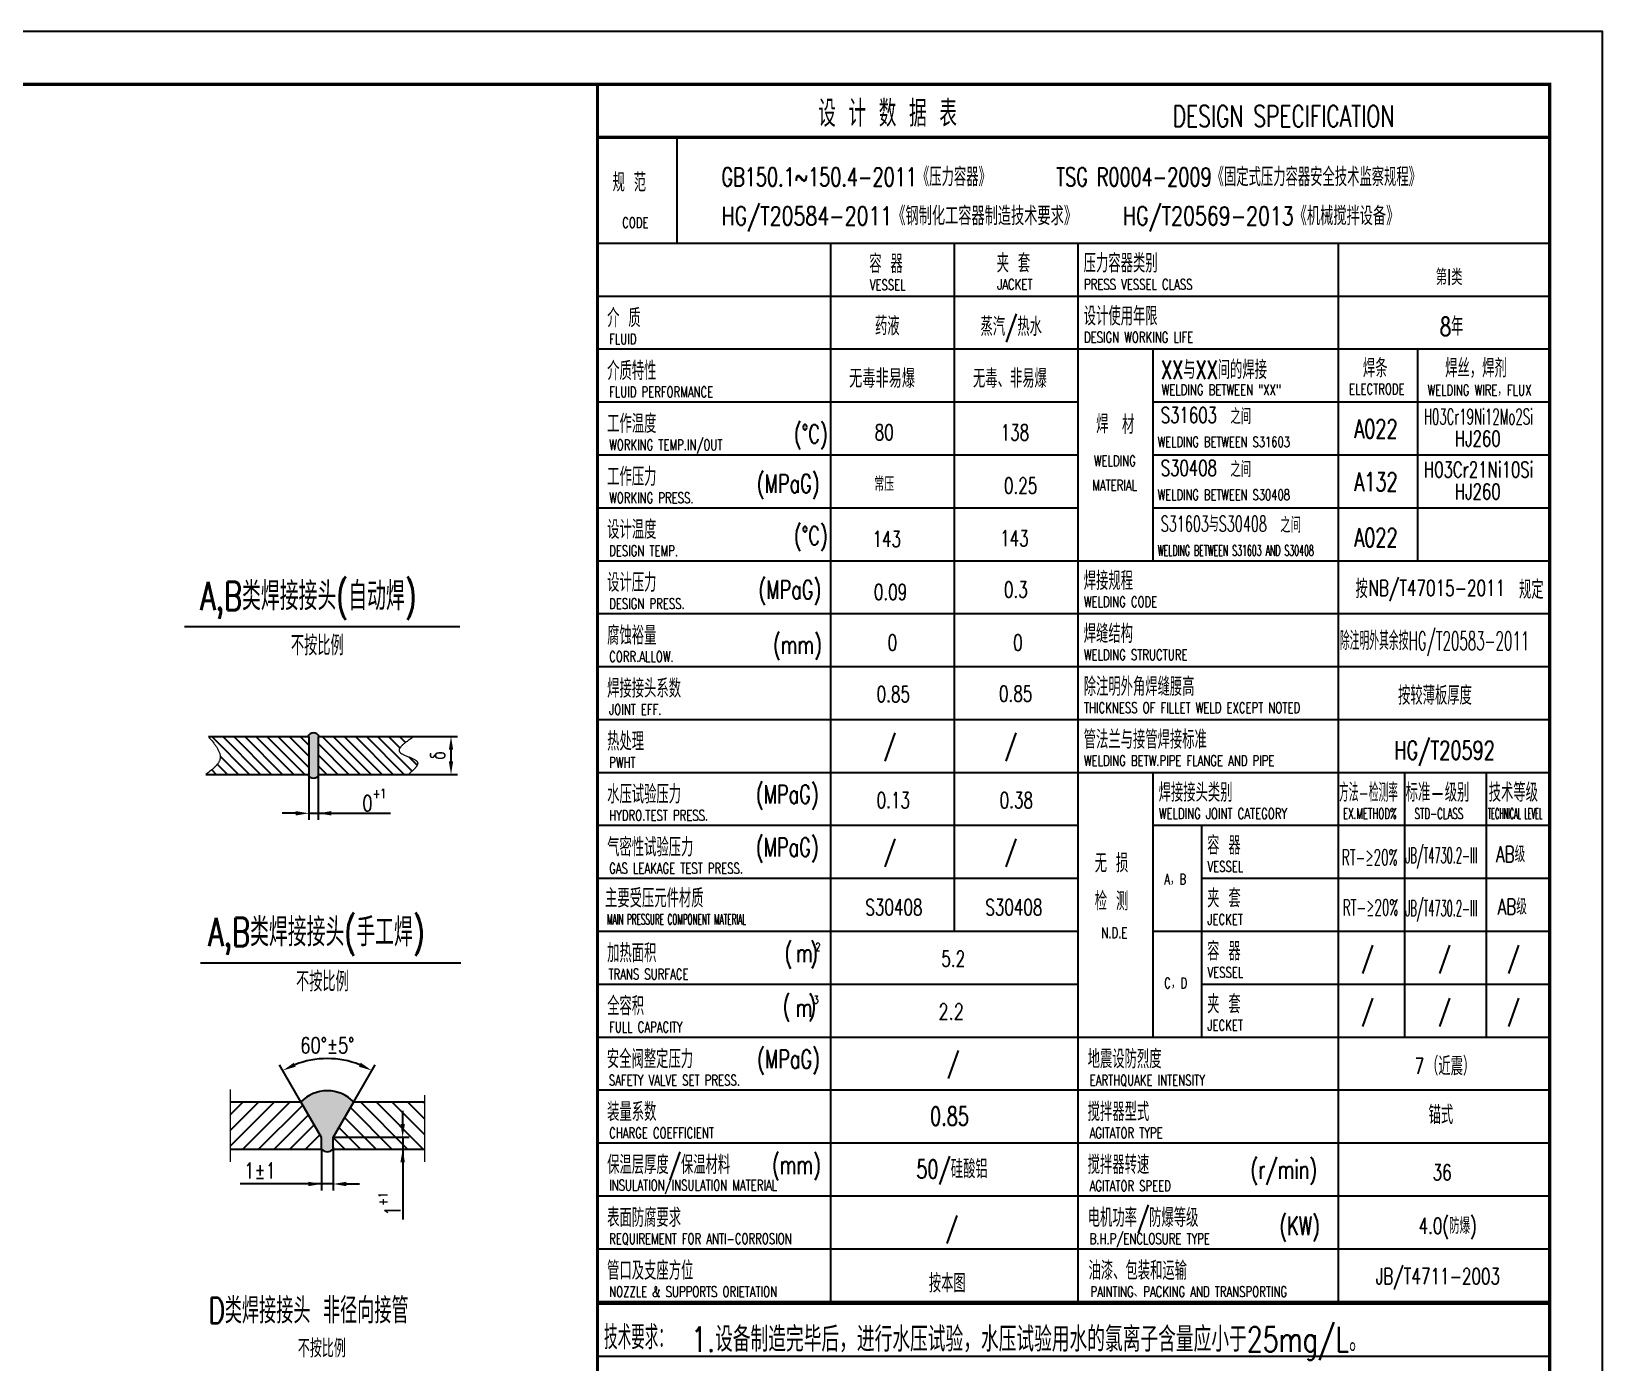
# Model space of a CAD drawing. Extents: x -24492 to -8511, y -379 to 8736.
# Drawn here: x -11481 to -8511, y 5516 to 8031 of the extents above; entities that cross this region are included whole.
import ezdxf
from ezdxf.enums import TextEntityAlignment as Align

# ---------------------------------------------------------------- set-up
doc = ezdxf.new("R2010")
doc.units = 0
doc.header["$MEASUREMENT"] = 0
doc.linetypes.add('ACAD_ISO05W100', pattern=[34, 24, -3, 0.5, -3, 0.5, -3])
doc.layers.get('DEFPOINTS').update_dxf_attribs({"linetype": 'CONTINUOUS'})
for name, color, linetype in [('3轮廓', 7, 'CONTINUOUS'), ('3轮廓、图框', 7, 'CONTINUOUS'), ('4文字、标注、剖面线', 5, 'CONTINUOUS'), ('4文字标注', 5, 'CONTINUOUS')]:
    doc.layers.add(name, color=color, linetype=linetype)
doc.layers.add('双点划线', color=6, linetype='ACAD_ISO05W100', lineweight=18)
doc.styles.add('HZ', font='ROMANS.shx', dxfattribs={"width": 0.75, "bigfont": 'hmhz.shx'})
doc.styles.add('样式 2', font='ROMANS.shx', dxfattribs={"width": 0.75, "bigfont": 'hmhz.shx'})
doc.dimstyles.new('1-4 装配总图', dxfattribs={"dimscale": 4, "dimtxt": 3, "dimasz": 2.5, "dimexe": 1.25, "dimexo": 0, "dimgap": 1, "dimtad": 1, "dimdec": 0, "dimdsep": 46, "dimtxsty": '样式 2', "dimcen": 2.5, "dimclrd": 256, "dimclre": 256, "dimclrt": 256, "dimadec": 0, "dimazin": 0, "dimtfac": 1, "dimtdec": 0, "dimtmove": 0, "dimatfit": 1, "dimfxl": 1, "dimtfill": 1, "dimtfillclr": 256, "dimlwd": -1, "dimarcsym": 0})

# ---------------------------------------------------------------- blocks, each defined once
blk = doc.blocks.new('*D65')
at = {"layer": '3轮廓', "color": 5, "lineweight": -2}
for p, q in [((-10971.8, 6008.9), (-11012.3, 6079)), ((-10872.1, 6008.9), (-10831.6, 6079))]:
    blk.add_line(p, q, dxfattribs=at)
at = {"layer": '3轮廓', "color": 5}
blk.add_arc((-10921.9, 5922.5), 168.2, 68.5251, 111.4749, dxfattribs=at)
for points in [[(-10985.3, 6082.8), (-10981.7, 6075.3), (-11006, 6068.2)], [(-10862.2, 6075.3), (-10858.6, 6082.8), (-10837.9, 6068.2)]]:
    blk.add_solid(points, dxfattribs=at)
at = {"layer": 'DEFPOINTS', "color": 0}
for p in [(-10892.7, 6088.2), (-10971.8, 6008.9), (-10872.1, 6008.9), (-10933.1, 5941.9), (-10910.8, 5941.9)]:
    blk.add_point(p, dxfattribs=at)
at = {"layer": '3轮廓', "color": 5, "insert": (-10921.9, 6115.7), "char_height": 30, "attachment_point": 5, "style": '样式 2'}
blk.add_mtext('60%%D%%P5%%D', dxfattribs=at)
blk = doc.blocks.new('*D75')
at = {"layer": '3轮廓', "color": 5, "lineweight": -2}
for p, q in [((-10933.1, 5919.5), (-10933.1, 5841.3)), ((-10910.8, 5923.4), (-10910.8, 5841.3))]:
    blk.add_line(p, q, dxfattribs=at)
at = {"layer": '3轮廓', "color": 5}
for p, q in [((-10933.1, 5853.8), (-11086.4, 5853.8)), ((-10958.1, 5853.8), (-10983.1, 5853.8)), ((-10910.8, 5853.8), (-10933.1, 5853.8)), ((-10885.8, 5853.8), (-10860.8, 5853.8))]:
    blk.add_line(p, q, dxfattribs=at)
for points in [[(-10958.1, 5849.6), (-10958.1, 5858), (-10933.1, 5853.8)], [(-10885.8, 5858), (-10885.8, 5849.6), (-10910.8, 5853.8)]]:
    blk.add_solid(points, dxfattribs=at)
at = {"layer": 'DEFPOINTS', "color": 0}
for p in [(-10933.1, 5919.5), (-10910.8, 5923.4), (-10933.1, 5853.8)]:
    blk.add_point(p, dxfattribs=at)
at = {"layer": '3轮廓', "color": 5, "insert": (-11049.1, 5878.8), "char_height": 30, "attachment_point": 5, "style": '样式 2'}
blk.add_mtext('1%%P1', dxfattribs=at)
blk = doc.blocks.new('*D76')
at = {"layer": '3轮廓', "color": 5}
for p, q in [((-10779.5, 5966.9), (-10779.5, 5991.9)), ((-10779.5, 5941.9), (-10779.5, 5919.5)), ((-10779.5, 5919.5), (-10779.5, 5786.9)), ((-10779.5, 5894.5), (-10779.5, 5869.5))]:
    blk.add_line(p, q, dxfattribs=at)
at = {"layer": '3轮廓', "color": 5, "lineweight": -2}
for p, q in [((-10910.8, 5941.9), (-10767, 5941.9)), ((-10910.8, 5919.5), (-10767, 5919.5))]:
    blk.add_line(p, q, dxfattribs=at)
at = {"layer": '3轮廓', "color": 5}
for points in [[(-10783.7, 5966.9), (-10775.3, 5966.9), (-10779.5, 5941.9)], [(-10775.3, 5894.5), (-10783.7, 5894.5), (-10779.5, 5919.5)]]:
    blk.add_solid(points, dxfattribs=at)
at = {"layer": 'DEFPOINTS', "color": 0}
for p in [(-10910.8, 5941.9), (-10910.8, 5919.5), (-10779.5, 5919.5)]:
    blk.add_point(p, dxfattribs=at)
at = {"layer": '3轮廓', "color": 5, "insert": (-10804.5, 5815.9), "char_height": 30, "attachment_point": 5, "rotation": 90, "style": '样式 2'}
blk.add_mtext('{1{\\H0.58333x;\\S+1^ ;}}', dxfattribs=at)
blk = doc.blocks.new('*D77')
at = {"layer": '3轮廓', "color": 5, "lineweight": -2}
for p, q in [((-10758, 6699.1), (-10675.6, 6699.1)), ((-10768.7, 6627.6), (-10675.6, 6627.6))]:
    blk.add_line(p, q, dxfattribs=at)
at = {"layer": '3轮廓', "color": 5}
blk.add_line((-10688.1, 6652.6), (-10688.1, 6674.1), dxfattribs=at)
for points in [[(-10684, 6674.1), (-10692.3, 6674.1), (-10688.1, 6699.1)], [(-10692.3, 6652.6), (-10684, 6652.6), (-10688.1, 6627.6)]]:
    blk.add_solid(points, dxfattribs=at)
at = {"layer": 'DEFPOINTS', "color": 0}
for p in [(-10758, 6699.1), (-10688.1, 6699.1), (-10768.7, 6627.6)]:
    blk.add_point(p, dxfattribs=at)
at = {"layer": '3轮廓', "color": 5, "insert": (-10713.1, 6663.3), "char_height": 30, "attachment_point": 5, "rotation": 90, "style": '样式 2'}
blk.add_mtext('δ', dxfattribs=at)
blk = doc.blocks.new('*D78')
at = {"layer": '3轮廓', "color": 5, "lineweight": -2}
for p, q in [((-10957, 6627.6), (-10957, 6541.6)), ((-10939.2, 6627.6), (-10939.2, 6541.6))]:
    blk.add_line(p, q, dxfattribs=at)
at = {"layer": '3轮廓', "color": 5}
for p, q in [((-10982, 6554.1), (-11007, 6554.1)), ((-10957, 6554.1), (-10939.2, 6554.1)), ((-10939.2, 6554.1), (-10802.5, 6554.1)), ((-10914.2, 6554.1), (-10889.2, 6554.1))]:
    blk.add_line(p, q, dxfattribs=at)
for points in [[(-10982, 6549.9), (-10982, 6558.3), (-10957, 6554.1)], [(-10914.2, 6558.3), (-10914.2, 6549.9), (-10939.2, 6554.1)]]:
    blk.add_solid(points, dxfattribs=at)
at = {"layer": 'DEFPOINTS', "color": 0}
for p in [(-10957, 6627.6), (-10939.2, 6627.6), (-10939.2, 6554.1)]:
    blk.add_point(p, dxfattribs=at)
at = {"layer": '3轮廓', "color": 5, "insert": (-10833.2, 6579.1), "char_height": 30, "attachment_point": 5, "style": '样式 2'}
blk.add_mtext('{0{\\H0.58333x;\\S+1^ ;}}', dxfattribs=at)

msp = doc.modelspace()

# ---------------------------------------------------------------- hatches: boundary and pattern name
at = {"layer": '4文字、标注、剖面线'}
h = msp.add_hatch(dxfattribs=at)
h.set_pattern_fill('ANSI31', color=256, scale=4.653529, angle=90, style=0)
h.set_pattern_definition([(135, (-23769.326, 7271.447), (-10.44747, -10.44747), [])])
edge = h.paths.add_edge_path()
edge.add_line((-10957.04222, 6627.60207), (-10957.04222, 6699.08027))
edge.add_line((-10957.04222, 6699.08027), (-11146.63184, 6699.08027))
edge.add_spline(control_points=[(-11146.63184, 6699.08027), (-11134.48855, 6684.618), (-11112.01046, 6657.84732), (-11138.9577, 6637.12816), (-11151.34729, 6627.60207)], knot_values=[0, 0, 0, 0, 51.3598636428, 95.0707268791, 95.0707268791, 95.0707268791, 95.0707268791], degree=3, periodic=0)
edge.add_line((-11151.34729, 6627.60207), (-10957.04222, 6627.60207))
edge = h.paths.add_edge_path()
edge.add_spline(control_points=[(-10768.67415, 6627.60207), (-10758.9344, 6635.94059), (-10735.83563, 6655.71622), (-10806.368, 6666.83428), (-10774.21639, 6688.26435), (-10757.98924, 6699.08027)], knot_values=[0, 0, 0, 0, 31.1217457197, 73.8082803379, 117.3062133681, 117.3062133681, 117.3062133681, 117.3062133681], degree=3, periodic=0)
edge.add_line((-10757.98924, 6699.08027), (-10939.17268, 6699.08027))
edge.add_line((-10939.17268, 6699.08027), (-10939.17268, 6627.60207))
edge.add_line((-10939.17268, 6627.60207), (-10768.67415, 6627.60207))
at = {"layer": '4文字标注'}
msp.add_hatch(color=256, dxfattribs=at).paths.add_polyline_path([(-10939.17268, 6699.08027), (-10937.38572, 6699.08027, 0.6666666667), (-10958.82918, 6699.08027), (-10957.04222, 6699.08027), (-10957.04222, 6627.60207), (-10957.04222, 6624.64767, 0.4693376137), (-10939.17268, 6624.64767), (-10939.17268, 6627.60207)])
h = msp.add_hatch(color=256, dxfattribs=at)
h.paths.add_polyline_path([(-10872.08642, 6008.88956, 0.4216084338), (-10971.80078, 6008.88956), (-10933.11207, 5941.87875), (-10933.11207, 5919.54181), (-10910.77513, 5919.54181), (-10910.77513, 5941.87875)])
h.paths.add_polyline_path([(-10933.11207, 5919.54181, 0.4259644893), (-10910.77513, 5919.54181)])
h = msp.add_hatch(dxfattribs=at)
h.set_pattern_fill('ANSI31', color=256, scale=167.527027, style=0)
h.set_pattern_definition([(45, (-35446.933, -23036.263), (-14.807437, 14.807437), [])])
h.paths.add_polyline_path([(-10933.11207, 5919.54181), (-10933.11207, 5941.87875), (-10971.80078, 6008.88956), (-11105.52033, 6008.88956), (-11105.52033, 5919.54181)])
h = msp.add_hatch(dxfattribs=at)
h.set_pattern_fill('ANSI31', color=256, scale=167.527027, angle=90, style=0)
h.set_pattern_definition([(135, (-35446.933, -23036.263), (-14.807437, -14.807437), [])])
h.paths.add_polyline_path([(-10738.36686, 5919.54181), (-10738.36686, 6008.88956), (-10872.08642, 6008.88956), (-10910.77513, 5941.87875), (-10910.77513, 5919.54181)])

# ---------------------------------------------------------------- linework, layer by layer
at = {"layer": '3轮廓'}
msp.add_lwpolyline([(-8611.28685, 7931.40926, 6, 6, 0), (-8611.28685, -278.59074, 6, 6, 0), (-14201.28685, -278.59074, 6, 6, 0), (-14201.28685, 7931.40926, 6, 6, 0), (-8611.28685, 7931.40926, 6, 6, 0), (-8611.28685, -278.59074, 0, 0, 0)], format="xyseb", dxfattribs=at)
at = {"layer": '3轮廓', "const_width": 6}
msp.add_lwpolyline([(-10411.28685, 5528.34668), (-10411.28685, 3728.34668)], dxfattribs=at)
at = {"layer": '3轮廓、图框'}
for p, q in [((-11146.63184, 6699.08027), (-10957.04222, 6699.08027)), ((-10957.04222, 6699.08027), (-10957.04222, 6627.60207)), ((-10939.17268, 6699.08027), (-10939.17268, 6627.60207)), ((-10939.17268, 6699.08027), (-10757.98924, 6699.08027)), ((-11151.34729, 6627.60207), (-10957.04222, 6627.60207)), ((-10939.17268, 6627.60207), (-10768.67415, 6627.60207)), ((-11105.52033, 6008.88956), (-10971.80078, 6008.88956)), ((-10933.11207, 5941.87875), (-10971.80078, 6008.88956)), ((-10910.77513, 5941.87875), (-10872.08642, 6008.88956)), ((-10872.08642, 6008.88956), (-10738.36686, 6008.88956)), ((-10933.11207, 5919.54181), (-10933.11207, 5941.87875)), ((-10910.77513, 5919.54181), (-10910.77513, 5941.87875)), ((-11105.52033, 5919.54181), (-10933.11207, 5919.54181)), ((-10910.77513, 5919.54181), (-10738.36686, 5919.54181))]:
    msp.add_line(p, q, dxfattribs=at)
at = {"layer": '3轮廓、图框', "const_width": 6}
for points in [[(-10411.28685, 7931.40926), (-10411.28685, 5528.34668)], [(-8611.28685, 7831.40926), (-10411.28685, 7831.40926)], [(-10411.28685, 5628.34668), (-8611.28685, 5628.34668)], [(-10411.28685, 5628.34668), (-8611.28685, 5628.34668)], [(-10411.28685, 5628.34668), (-8611.28685, 5628.34668)], [(-10411.28685, 5628.34668), (-8611.28685, 5628.34668)]]:
    msp.add_lwpolyline(points, dxfattribs=at)
at = {"layer": '3轮廓、图框'}
for points in [[(-10411.1137, 4225.6403), (-10411.1137, 5725.49602)], [(-10411.1137, 4025.76535), (-10411.1137, 5628.56792)]]:
    msp.add_lwpolyline(points, dxfattribs=at)
for centre, radius, start, end in [((-10948.10745, 6694.61288), 11.61521, 22.61986495, 157.38013505), ((-10948.10745, 6632.06946), 11.61521, 202.61986495, 337.38013505), ((-10921.9436, 5960.27231), 69.63745, 44.27860316, 135.72139684), ((-10921.9436, 5930.27275), 15.48831, 223.85543508, 316.14456492)]:
    msp.add_arc(centre, radius, start, end, dxfattribs=at)
at = {"layer": '4文字、标注、剖面线'}
for p, q in [((-10261.28685, 7831.40926), (-10261.28685, 7631.40926)), ((-10411.28685, 7631.40926), (-8611.28685, 7631.40926)), ((-9971.01587, 7631.40926), (-9971.01587, 5631.40926)), ((-9736.98469, 7631.40926), (-9736.98469, 6331.40926)), ((-9502.95351, 7631.40926), (-9502.95351, 7031.40926)), ((-9502.95351, 7631.40926), (-9502.95351, 5631.40926)), ((-9011.28685, 7631.40926), (-9011.28685, 5631.40926)), ((-10411.28685, 7531.40926), (-8611.28685, 7531.40926)), ((-10411.28685, 7431.40926), (-8611.28685, 7431.40926)), ((-9361.28685, 7431.40926), (-9361.28685, 7031.40926)), ((-8861.28685, 7431.40926), (-8861.28685, 7031.40926)), ((-10411.28685, 7331.40926), (-9502.95351, 7331.40926)), ((-9361.28685, 7331.40926), (-8611.28685, 7331.40926)), ((-10411.28685, 7231.40926), (-9502.95351, 7231.40926)), ((-9361.28685, 7231.40926), (-8611.28685, 7231.40926)), ((-10411.28685, 7131.40926), (-9502.95351, 7131.40926)), ((-9361.28685, 7131.40926), (-8611.28685, 7131.40926)), ((-10411.28685, 7031.40926), (-8611.28685, 7031.40926)), ((-9502.95351, 7031.40926), (-9502.95351, 6531.40926)), ((-10411.28685, 6931.40926), (-8611.28685, 6931.40926)), ((-10411.28685, 6831.40926), (-8611.28685, 6831.40926)), ((-10411.28685, 6731.40926), (-8611.28685, 6731.40926)), ((-10411.28685, 6631.40926), (-9502.95351, 6631.40926)), ((-9511.28685, 6631.40926), (-8611.28685, 6631.40926)), ((-9361.28685, 6631.40926), (-9361.28685, 6131.40926)), ((-8885.79924, 6631.40926), (-8885.79924, 6131.40926)), ((-8731.10293, 6631.40926), (-8731.10293, 6131.40926)), ((-10411.28685, 6531.40926), (-9502.95351, 6531.40926)), ((-9361.28685, 6531.40926), (-8611.28685, 6531.40926)), ((-9269.62018, 6531.40926), (-9269.62018, 6131.40926)), ((-10411.28685, 6431.40926), (-9502.95351, 6431.40926)), ((-9269.62018, 6431.40926), (-8611.28685, 6431.40926)), ((-10411.28685, 6331.40926), (-9502.95351, 6331.40926)), ((-9971.01587, 6331.40926), (-9502.95351, 6331.40926)), ((-9361.28685, 6331.40926), (-8611.28685, 6331.40926)), ((-10411.28685, 6231.40926), (-9502.95351, 6231.40926)), ((-9269.62018, 6231.40926), (-8611.28685, 6231.40926)), ((-10411.28685, 6131.40926), (-8611.28685, 6131.40926)), ((-10411.28685, 6031.40926), (-8611.28685, 6031.40926)), ((-10411.28685, 5931.40926), (-8611.28685, 5931.40926)), ((-10411.28685, 5831.40926), (-8611.28685, 5831.40926)), ((-10411.28685, 5731.40926), (-8611.28685, 5731.40926)), ((-10411.28685, 5631.40926), (-8611.28685, 5631.40926)), ((-10411.28685, 5631.40926), (-8611.28685, 5631.40926)), ((-10411.28685, 5631.40926), (-8611.28685, 5631.40926)), ((-10411.28685, 5528.3563), (-8611.45999, 5528.3563))]:
    msp.add_line(p, q, dxfattribs=at)
at = {"layer": '4文字标注'}
for p, q in [((-11191.81459, 6906.77948), (-10671.24492, 6906.77948)), ((-11161.68995, 6271.7929), (-10669.56058, 6271.7929))]:
    msp.add_line(p, q, dxfattribs=at)
msp.add_lwpolyline([(-8511.28685, -378.59074), (-8511.28685, 8031.40926), (-14451.28685, 8031.40926), (-14451.28685, -378.59074)], close=True, dxfattribs=at)
at = {"layer": '双点划线', "ltscale": 24}
for p, q in [((-11105.52033, 6032.53605), (-11105.52033, 5895.89533)), ((-10738.36686, 6021.58914), (-10738.36686, 5895.89533))]:
    msp.add_line(p, q, dxfattribs=at)
for points in [[(-11146.63184, 6699.08027), (-11124.62656, 6657.45957), (-11151.34729, 6627.60207)], [(-10757.98924, 6699.08027), (-10785.28068, 6670.01066), (-10751.45198, 6650.34539), (-10768.67415, 6627.60207)]]:
    msp.add_spline(points, degree=3, dxfattribs=at)

# ---------------------------------------------------------------- texts
at = {"layer": '4文字、标注、剖面线', "style": '样式 2'}
for s, height, width, p in [('设 计 数 据 表', 50, 0.7, (-9993.97389, 7851.31075)), ('DESIGN SPECIFICATION', 40, 0.7, (-9323.81426, 7851.31075)), ('规 范', 35, 0.7, (-10382.71625, 7728.70122)), ('GB150.1~150.4-2011《压力容器》     TSG R0004-2009《固定式压力容器安全技术监察规程》', 35, 0.7, (-10176.95519, 7738.98917)), ('HG/T20584-2011《钢制化工容器制造技术要求》   HG/T20569-2013《机械搅拌设备》', 35, 0.75, (-10176.79477, 7665.31372)), ('CODE', 20, 0.7, (-10364.66029, 7660.12717)), ('容 器', 35, 0.7, (-9897.61005, 7574.98665)), ('夹 套', 35, 0.7, (-9656.60303, 7575.96826)), ('压力容器类别', 35, 0.7, (-9492.09464, 7575.96826)), ('VESSEL', 20, 0.7, (-9896.63764, 7542.63853)), ('JACKET', 20, 0.7, (-9655.63062, 7543.62014)), ('PRESS VESSEL CLASS', 20, 0.7, (-9491.64765, 7543.62014)), ('设计使用年限', 35, 0.7, (-9492.09464, 7475.96826)), ('介 质', 35, 0.7, (-10392.95765, 7472.58931)), ('药液', 35, 0.7, (-9886.70529, 7457.35499)), ('蒸汽/热水  ', 34.996633, 0.7, (-9687.26941, 7456.08259)), ('FLUID', 20, 0.7, (-10389.20593, 7440.24119)), ('DESIGN WORKING LIFE ', 20, 0.7, (-9491.64765, 7443.62014)), ('介质特性', 35, 0.7, (-10392.95765, 7372.58931)), ('无毒非易爆', 34.996633, 0.75, (-9935.55524, 7358.09438)), ('无毒、非易爆', 34.996633, 0.7, (-9701.42409, 7358.09438)), ('XX与XX间的焊接', 35, 0.7, (-9346.02916, 7374.62584)), ('焊条', 35, 0.7, (-8964.2943, 7377.73225)), ('焊丝，焊剂', 35, 0.7, (-8808.84175, 7377.68674)), ('ELECTRODE', 20, 0.7, (-8990.52269, 7345.62515)), ('FLUID PERFORMANCE', 20, 0.7, (-10389.20593, 7340.24119)), ('WELDING BETWEEN "XX"', 20, 0.7, (-9344.74522, 7344.16494)), ('WELDING WIRE，FLUX', 20, 0.7, (-8842.23264, 7343.71362)), ('工作温度', 35, 0.7, (-10392.95765, 7272.58931)), ('焊', 35, 0.7, (-9468.45357, 7272.15291)), ('材', 35, 0.7, (-9419.68175, 7271.04553)), ('(%%dC)', 35, 0.7, (-10040.14566, 7253.4285)), ('80', 29.997114, 0.7, (-9887.27, 7259.04495)), ('138', 29.997114, 0.7, (-9649.20697, 7258.66972)), ('WORKING TEMP.IN/OUT', 20, 0.7, (-10389.20593, 7240.24119)), ('WELDING', 20, 0.7, (-9472.81858, 7210.00769)), ('工作压力', 35, 0.7, (-10392.95765, 7172.58931)), ('(MPaG)', 35, 0.7, (-10110.2261, 7159.57156)), ('常压', 26.997403, 0.7, (-9888.06344, 7162.68806)), ('0.25', 29.997114, 0.7, (-9642.80192, 7158.33825)), ('WORKING PRESS.', 20, 0.7, (-10389.20593, 7140.24119)), ('MATERIAL', 20, 0.7, (-9475.9156, 7163.91542)), ('设计温度', 35, 0.7, (-10392.95765, 7072.58931)), ('(%%dC)', 35, 0.7, (-10040.12095, 7061.24798)), ('143', 29.997114, 0.7, (-9891.41063, 7057.40138)), ('143', 29.997114, 0.7, (-9650.1051, 7058.68753)), ('DESIGN TEMP.', 20, 0.7, (-10389.20593, 7040.24119)), ('设计压力', 35, 0.7, (-10392.95765, 6972.58931)), ('焊接规程', 35, 0.7, (-9492.09464, 6975.96826)), ('(MPaG)', 35, 0.7, (-10107.16026, 6959.25634)), ('0.09', 29.997114, 0.7, (-9888.74671, 6957.27956)), ('0.3', 29.997114, 0.7, (-9642.85793, 6961.80121)), ('DESIGN PRESS.', 20, 0.7, (-10389.20593, 6940.24119)), ('WELDING CODE', 20, 0.7, (-9491.64765, 6943.62014)), ('腐蚀裕量', 35, 0.7, (-10392.95765, 6872.58931)), ('(mm)', 35, 0.7, (-10079.6344, 6855.45867)), ('0', 29.99711, 0.7, (-9862.65111, 6861.76869)), ('0', 29.99711, 0.7, (-9625.56815, 6861.76869)), ('焊缝结构', 35, 0.7, (-9492.09464, 6875.96826)), ('WELDING STRUCTURE', 20, 0.7, (-9491.64765, 6843.62014)), ('CORR.ALLOW.', 20, 0.7, (-10389.20593, 6840.24119)), ('焊接接头系数', 35, 0.7, (-10392.95765, 6772.58931)), ('除注明外角焊缝腰高', 35, 0.7, (-9492.09464, 6775.96826)), ('0.85', 29.997114, 0.7, (-9883.52271, 6764.27396)), ('0.85', 29.997114, 0.7, (-9652.16569, 6765.15892)), ('JOINT EFF.', 20, 0.7, (-10389.20593, 6740.24119)), ('THICKNESS OF FILLET WELD EXCEPT NOTED', 20, 0.7, (-9491.64765, 6743.62014)), ('管法兰与接管焊接标准', 35, 0.7, (-9492.09464, 6675.96826)), ('热处理', 35, 0.7, (-10392.95765, 6672.58931)), ('/', 34.99663, 0.7, (-9870.34603, 6664.47314)), ('/', 34.99663, 0.7, (-9641.56214, 6664.47314)), ('HG/T20592', 35, 0.7, (-8904.98623, 6655.70668)), ('PWHT', 20, 0.7, (-10389.20593, 6640.24119)), ('WELDING BETW.PIPE FLANGE AND PIPE', 20, 0.7, (-9491.64765, 6643.62014)), ('水压试验压力', 35, 0.7, (-10392.95765, 6572.58931)), ('(MPaG)', 35, 0.7, (-10111.85437, 6572.58931)), ('0.13', 29.997114, 0.7, (-9883.61992, 6563.86819)), ('0.38', 29.997114, 0.7, (-9650.91616, 6563.86819)), ('焊接接头类别', 35, 0.7, (-9350.42798, 6575.96826)), ('方法-检测率', 35, 0.5, (-9009.41155, 6575.96826)), ('标准-级别', 35, 0.7, (-8883.44441, 6575.96826)), ('技术等级', 35, 0.7, (-8726.54018, 6575.96826)), ('HYDRO.TEST PRESS.', 20, 0.7, (-10389.20593, 6540.24119)), ('WELDING JOINT CATEGORY', 20, 0.7, (-9349.98098, 6543.62014)), ('EX.METHOD%', 20, 0.6, (-9002.08993, 6543.62014)), ('STD-CLASS', 20, 0.6, (-8866.70894, 6543.62014)), ('TECHNICAL LEVEL', 20, 0.4, (-8727.96386, 6543.62014)), ('气密性试验压力', 35, 0.7, (-10392.95765, 6472.58931)), ('(MPaG)', 35, 0.7, (-10111.85437, 6472.58931)), ('/', 34.99663, 0.7, (-9870.34603, 6464.47314)), ('/', 34.99663, 0.7, (-9641.56214, 6464.47314)), ('容 器', 35, 0.7, (-9258.76131, 6475.96826)), ('无 损', 35, 0.7, (-9471.21007, 6442.42077)), ('RT-≥20%%%', 30, 0.55, (-9004.20061, 6455.83775)), ('JB/T4730.2-III', 30, 0.45, (-8884.11166, 6459.8112)), ('AB级', 30, 0.7, (-8712.61154, 6461.89878)), ('GAS LEAKAGE TEST PRESS.', 20, 0.7, (-10389.20593, 6440.24119)), ('VESSEL', 20, 0.7, (-9258.31432, 6443.62014)), ('A，B', 20, 0.7, (-9340.01366, 6419.61803)), ('主要受压元件材质 ', 35, 0.7, (-10396.92241, 6376.18499)), ('S30408', 29.997114, 0.7, (-9904.897, 6361.65429)), ('S30408', 29.997114, 0.7, (-9678.15112, 6361.65429)), ('检 测', 35, 0.7, (-9471.21007, 6370.68651)), ('夹 套', 35, 0.7, (-9258.76131, 6375.96826)), ('RT-≥20%%%', 30, 0.55, (-9002.66203, 6361.27456)), ('JB/T4730.2-III', 30, 0.45, (-8884.11166, 6359.8112)), ('AB级', 30, 0.7, (-8709.47389, 6362.68234)), ('MAIN PRESSURE COMPONENT MATERIAL  ', 20, 0.5, (-10393.1707, 6343.83687)), ('JECKET', 20, 0.7, (-9258.31432, 6343.62014)), ('N.D.E', 20, 0.7, (-9458.80284, 6318.51861)), ('加热面积', 35, 0.7, (-10392.95765, 6272.58931)), ('(  )', 35, 0.7, (-10057.71351, 6272.58931)), ('2', 15, 0.7, (-9999.02135, 6294.36781)), ('容 器', 35, 0.7, (-9258.76131, 6275.96826)), ('/', 34.99663, 0.7, (-8967.34566, 6263.20146)), ('/', 34.99663, 0.7, (-8821.46391, 6263.20146)), ('/', 34.99663, 0.7, (-8691.31452, 6263.20146)), ('m ', 35, 0.7, (-10036.07804, 6272.58931)), ('5.2', 29.997114, 0.7, (-9761.20019, 6264.47314)), ('TRANS SURFACE', 20, 0.7, (-10390.44447, 6240.24119)), ('C，D', 20, 0.7, (-9340.01366, 6223.34152)), ('VESSEL', 20, 0.7, (-9258.31432, 6243.62014)), ('全容积', 35, 0.7, (-10392.95765, 6172.58931)), ('(  )', 35, 0.7, (-10061.2045, 6172.58931)), ('3', 15, 0.7, (-10002.51234, 6194.36781)), ('夹 套', 35, 0.7, (-9258.76131, 6175.96826)), ('m ', 35, 0.7, (-10036.65396, 6169.70058)), ('2.2', 29.997114, 0.75, (-9766.66698, 6164.47314)), ('/', 34.99663, 0.7, (-8967.34566, 6163.21108)), ('/', 34.99663, 0.7, (-8821.46391, 6163.21108)), ('/', 34.99663, 0.7, (-8691.31452, 6163.21108)), ('FULL CAPACITY', 20, 0.7, (-10389.20593, 6140.24119)), ('JECKET', 20, 0.7, (-9258.31432, 6143.62014)), ('安全阀整定压力', 35, 0.7, (-10393.47213, 6072.29004)), ('(MPaG)', 35, 0.7, (-10109.67653, 6072.29004)), ('/', 34.99663, 0.7, (-9750.37106, 6064.47314)), ('地震设防烈度', 35, 0.7, (-9484.62431, 6072.29004)), ('7', 30, 0.7, (-8866.64353, 6061.59402)), ('（近震）', 35, 0.7, (-8845.02378, 6058.83213)), ('SAFETY VALVE SET PRESS.', 20, 0.7, (-10389.72041, 6039.94193)), ('EARTHQUAKE INTENSITY', 20, 0.7, (-9480.8726, 6039.94193)), ('装量系数', 35, 0.7, (-10392.95765, 5972.58931)), ('0.85', 34.996633, 0.7, (-9782.61959, 5964.47314)), ('搅拌器型式', 35, 0.7, (-9484.62431, 5972.58931)), ('锚式', 35, 0.7, (-8840.28742, 5966.97035)), ('CHARGE COEFFICIENT', 20, 0.7, (-10389.20593, 5940.24119)), ('AGITATOR TYPE', 20, 0.7, (-9480.8726, 5940.24119)), ('保温层厚度/保温材料', 35, 0.7, (-10392.95765, 5872.58931)), ('(mm)', 35, 0.7, (-10081.4811, 5872.58931)), ('搅拌器转速', 35, 0.7, (-9484.62431, 5872.58931)), ('50/硅酸铝', 34.996633, 0.7, (-9808.54837, 5864.47314)), ('(r/min)', 35, 0.7, (-9177.10491, 5863.54753)), ('36', 30, 0.7, (-8832.49677, 5860.66136)), ('INSULATION/INSULATION MATERIAL', 20, 0.7, (-10389.20593, 5841.4328)), ('AGITATOR SPEED', 20, 0.7, (-9480.8726, 5840.24119)), ('表面防腐要求', 35, 0.7, (-10392.95765, 5772.58931)), ('/', 35, 0.7, (-9753.26477, 5752.85311)), ('电机功率/防爆等级', 35, 0.7, (-9484.62431, 5772.58931)), ('(KW)', 35, 0.7, (-9122.37663, 5757.03456)), ('4.0(防爆)', 30, 0.7, (-8859.02809, 5759.67332)), ('B.H.P/ENCLOSURE TYPE', 20, 0.7, (-9480.8726, 5740.24119)), ('REQUIREMENT FOR ANTI-CORROSION', 20, 0.7, (-10389.20593, 5740.24119)), ('管口及支座方位', 35, 0.7, (-10392.95765, 5672.58931)), ('油漆、包装和运输', 35, 0.7, (-9483.05993, 5672.58931)), ('按本图', 35, 0.7, (-9784.96695, 5648.74524)), ('JB/T4711-2003', 30, 0.7, (-8940.05284, 5664.38696)), ('NOZZLE & SUPPORTS ORIETATION', 20, 0.7, (-10389.20593, 5640.24119)), ('PAINTING、PACKING AND TRANSPORTING', 20, 0.7, (-9479.30822, 5640.24119)), ('技术要求：', 44.995671, 0.6, (-10398.83256, 5541.51115)), ('1.设备制造完毕后，进行水压试验，水压试验用水的氯离子含量应小于25mg/L。', 47.0204766, 0.75, (-10234.27686, 5536.8093))]:
    msp.add_text(s, height=height, dxfattribs=dict(at, width=width)).set_placement(p)
at = {"layer": '4文字、标注、剖面线'}
for tag, p, height, style, width in [('第I类', (-8826.6364, 7552.16114), 29.99711, 'HZ', 0.75), ('8年', (-8818.71764, 7456.29005), 34.99663, '样式 2', 0.7), ('按', (-8978.44193, 6960.63839), 35, '样式 2', 0.7), ('NB/T47015-2011', (-8953.80759, 6964.8249), 30, '样式 2', 0.7), ('规定', (-8669.31941, 6959.27578), 35, '样式 2', 0.7), ('除注明外其余按HG/T20583-2011', (-9008.01032, 6862.66413), 35, '样式 2', 0.53), ('按较薄板厚度', (-8897.94235, 6759.27167), 35, '样式 2', 0.7)]:
    msp.add_attdef(tag, p, '0', height=height, dxfattribs=dict(at, style=style, width=width))
at = {"layer": '4文字标注'}
for s, height, style, width, p in [('S31603', 29.482878, '样式 2', 0.7, (-9346.40725, 7291.77475)), ('之间', 29.482878, '样式 2', 0.7, (-9214.82099, 7289.37047)), ('H03Cr19Ni12Mo2Si', 29.482878, '样式 2', 0.55, (-8849.03921, 7288.82397)), (' HJ260', 29.482878, '样式 2', 0.7, (-8804.76417, 7247.34989)), ('WELDING BETWEEN S31603', 19.655252, '样式 2', 0.7, (-9352.23766, 7246.08127)), ('S30408', 29.482878, '样式 2', 0.7, (-9346.40725, 7191.77475)), ('之间', 29.482878, '样式 2', 0.7, (-9214.82099, 7189.37047)), ('H03Cr21Ni10Si', 29.482878, '样式 2', 0.7, (-8849.03921, 7188.82397)), ('WELDING BETWEEN S30408', 19.655252, '样式 2', 0.7, (-9352.23766, 7146.08127)), (' HJ260', 29.482878, '样式 2', 0.7, (-8804.76417, 7147.34989)), ('S31603与S30408', 29.482878, '样式 2', 0.6, (-9346.40725, 7086.50713)), ('之间', 29.482878, '样式 2', 0.7, (-9120.61588, 7084.10284)), ('WELDING BETWEEN S31603 AND S30408', 19.655252, '样式 2', 0.55, (-9352.23766, 7040.81364)), ('A,B类焊接接头(自动焊)', 53.6086487, '样式 2', 0.7, (-11161.95938, 6937.78034)), ('不按比例', 37.526054, 'HZ', 0.7, (-10990.7492, 6852.46931)), ('A,B类焊接接头(手工焊)', 53.6086487, '样式 2', 0.7, (-11146.70622, 6302.79375)), ('不按比例', 37.526054, 'HZ', 0.7, (-10981.16304, 6217.48273)), ('D类焊接接头 非径向接管', 48.7351352, '样式 2', 0.7, (-11146.44287, 5590.29291)), ('不按比例', 34.114595, 'HZ', 0.7, (-10977.6407, 5526.06753))]:
    msp.add_text(s, height=height, dxfattribs=dict(at, style=style, width=width)).set_placement(p)
at = {"layer": '4文字标注', "style": '样式 2', "width": 0.7}
for s, p in [('A022', (-8939.66581, 7280.58066)), ('A132', (-8939.66581, 7180.58066)), ('A022', (-8939.66581, 7075.31304))]:
    msp.add_text(s, height=35, dxfattribs=at).set_placement(p, align=Align.MIDDLE)

# ---------------------------------------------------------------- dimensions: what is measured, and where the dimension line sits
at = {"layer": '3轮廓'}
for base, p1, p2, text, picture, middle in [((-10688.12019, 6699.08027), (-10768.67415, 6627.60207), (-10757.98924, 6699.08027), 'δ', '*D77', (-10688.12019, 6663.34117)), ((-10779.48506, 5919.54181), (-10910.77513, 5941.87875), (-10910.77513, 5919.54181), '{1{\\H0.58333x;\\S+1^ ;}}', '*D76', (-10779.48506, 5815.94816))]:
    dim = msp.add_linear_dim(base=base, p1=p1, p2=p2, angle=90, text=text, dimstyle='1-4 装配总图', override={"dimscale": 10, "dimtxsty": '样式 2', "dimclrd": 5, "dimclre": 5, "dimclrt": 5, "dimtfill": 0}, dxfattribs=at)
    dim.commit()
    dim.dimension.update_dxf_attribs({"geometry": picture, "text_midpoint": middle, "dimtype": 160})
for base, p1, p2, text, picture, middle in [((-10939.17268, 6554.08484), (-10957.04222, 6627.60207), (-10939.17268, 6627.60207), '{0{\\H0.58333x;\\S+1^ ;}}', '*D78', (-10833.16831, 6554.08484)), ((-10933.11207, 5853.80126), (-10910.77513, 5923.42266), (-10933.11207, 5919.54181), '1%%P1', '*D75', (-11049.09421, 5853.80126))]:
    dim = msp.add_linear_dim(base=base, p1=p1, p2=p2, text=text, dimstyle='1-4 装配总图', override={"dimscale": 10, "dimtxsty": '样式 2', "dimclrd": 5, "dimclre": 5, "dimclrt": 5, "dimtfill": 0}, dxfattribs=at)
    dim.commit()
    dim.dimension.update_dxf_attribs({"geometry": picture, "text_midpoint": middle, "dimtype": 160})
dim = msp.add_angular_dim_2l(base=(-10892.74012, 6088.15554), line1=((-10910.77513, 5941.87875), (-10872.08642, 6008.88956)), line2=((-10933.11207, 5941.87875), (-10971.80078, 6008.88956)), text='60%%D%%P5%%D', dimstyle='1-4 装配总图', override={"dimscale": 10, "dimtxsty": '样式 2', "dimclrd": 5, "dimclre": 5, "dimclrt": 5, "dimtfill": 0}, dxfattribs=at)
dim.commit()
dim.dimension.update_dxf_attribs({"geometry": '*D65', "text_midpoint": (-10921.9436, 6090.71051), "dimtype": 162})

doc.saveas('drawing.dxf')
